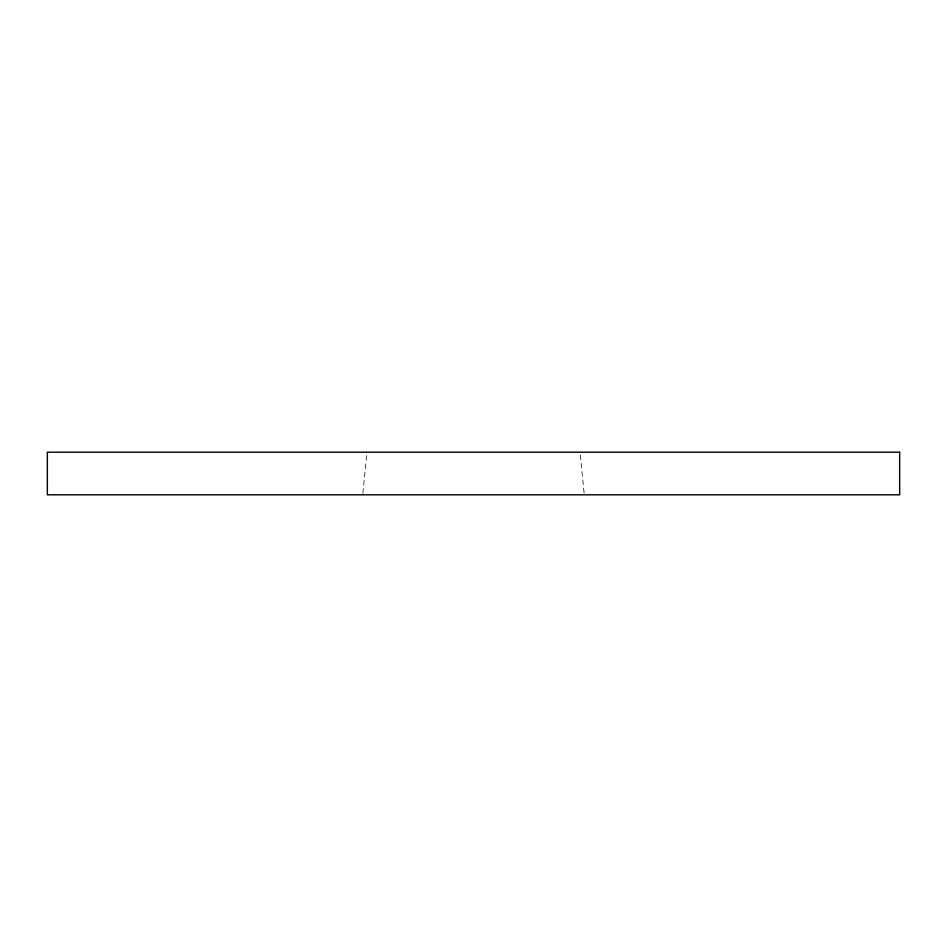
<?xml version="1.0" encoding="UTF-8"?>
<svg xmlns="http://www.w3.org/2000/svg" width="947" height="947" viewBox="0 0 947 947"><rect width="100%" height="100%" fill="white"/><g stroke="black" fill="none" stroke-linecap="round" stroke-linejoin="round"><path stroke-width="0.71" stroke-dasharray="4.74 3.55" d="M362.879 493.34L366.667 455.128M580.333 455.128L584.121 493.34"/><path stroke-width="1.42" d="M899.65 452.193L47.35 452.193L47.35 494.808L899.65 494.808L899.65 452.193"/></g></svg>
